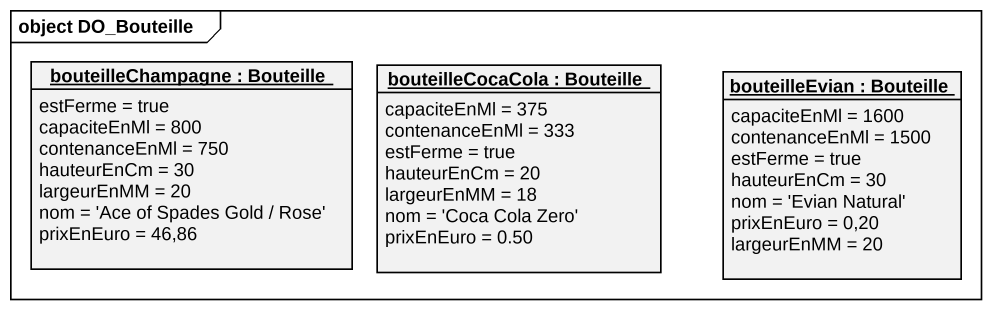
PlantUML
@startuml
mainframe object DO_Bouteille
hide circle
hide empty members
object "bouteilleChampagne : Bouteille" as bouteilleChampagne {
  estFerme = true
  capaciteEnMl = 800
  contenanceEnMl = 750
  hauteurEnCm = 30
  largeurEnMM = 20
  nom = 'Ace of Spades Gold / Rose'
  prixEnEuro = 46,86
}
object "bouteilleCocaCola : Bouteille" as bouteilleCocaCola {
  capaciteEnMl = 375
  contenanceEnMl = 333
  estFerme = true
  hauteurEnCm = 20
  largeurEnMM = 18
  nom = 'Coca Cola Zero'
  prixEnEuro = 0.50
}
object "bouteilleEvian : Bouteille" as bouteilleEvian {
  capaciteEnMl = 1600
  contenanceEnMl = 1500
  estFerme = true
  hauteurEnCm = 30
  nom = 'Evian Natural'
  prixEnEuro = 0,20
  largeurEnMM = 20
}
@enduml
